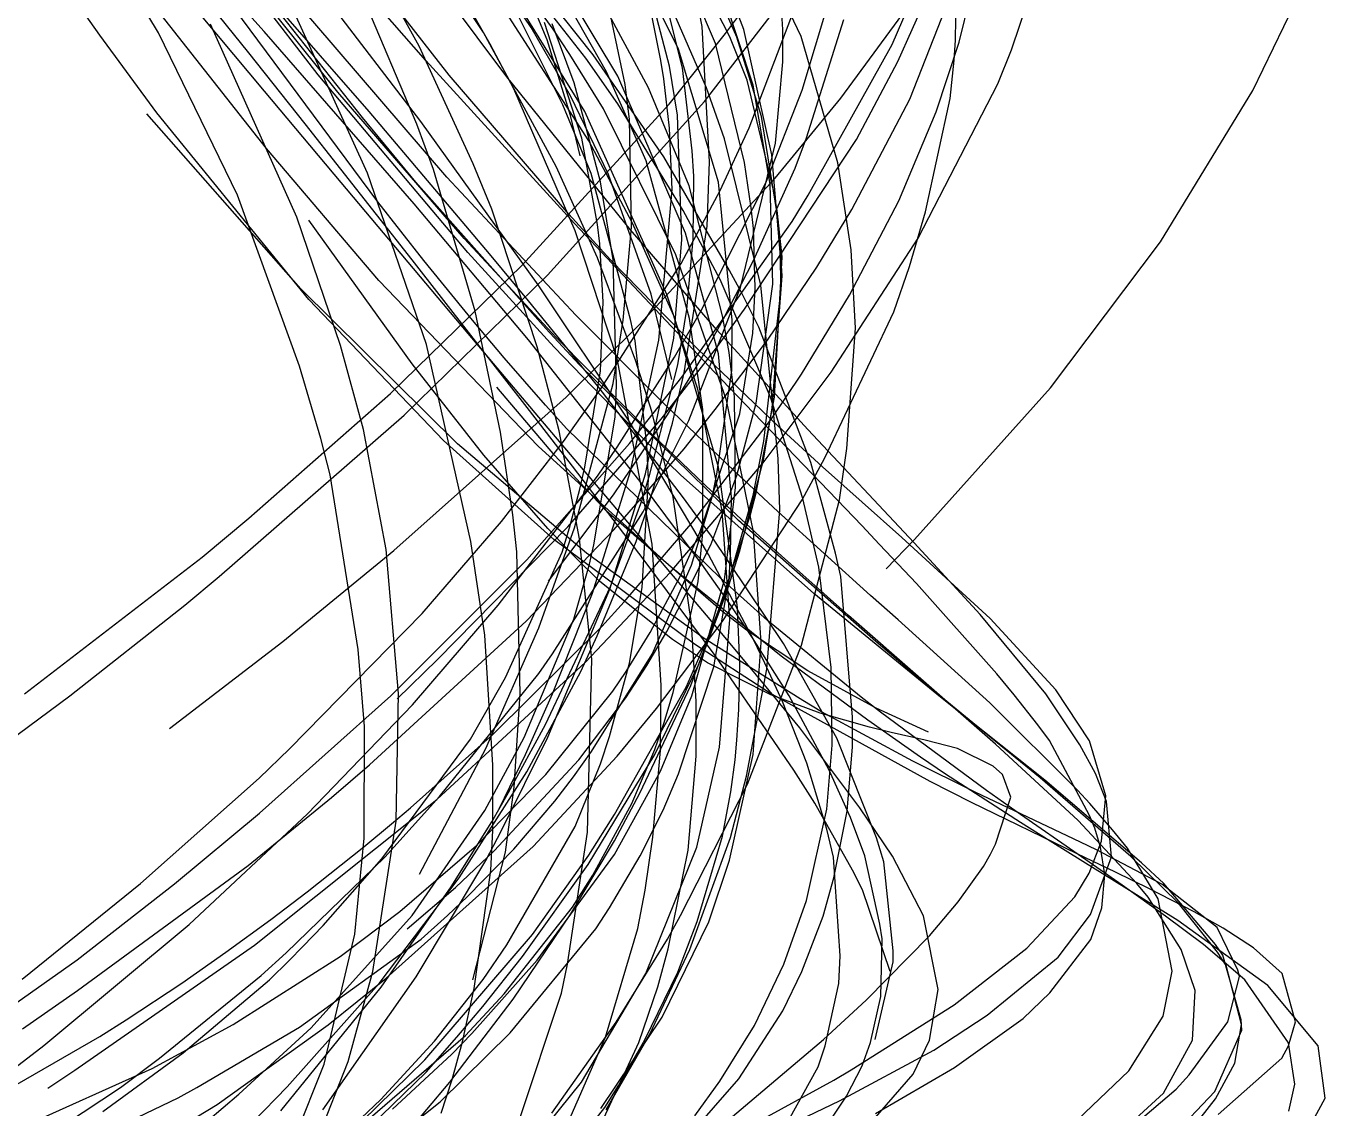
# Model space of a CAD drawing. Header units: metres. Extents: x -663 to 215, y -40 to 703.
# Drawn here: x 148.9 to 212, y 66.7 to 119.3 of the extents above; entities that cross this region are included whole.
import ezdxf

# ---------------------------------------------------------------- set-up
doc = ezdxf.new("R2010")
doc.units = ezdxf.units.M

msp = doc.modelspace()

# ---------------------------------------------------------------- linework, layer by layer
for p, q in [((152.49, 118.817, -1878.594), (144.911, 129.635, -1899.67)), ((168.33, 117.59, -1816.048), (159.887, 127.231, -1843.637)), ((174.524, 119.107, -1831.599), (168.594, 127.308, -1857.959)), ((159.723, 117.959, -1850.694), (152.677, 126.721, -1876.971)), ((176.106, 117.7, -1831.635), (169.335, 126.35, -1860.028)), ((171.137, 118.951, -1807.943), (166.738, 125.682, -1830.131)), ((160.585, 113.308, -1866.909), (151.395, 124.995, -1891.759)), ((173.447, 119.195, -1818.81), (169.149, 125.586, -1840.224)), ((180.616, 118.136, -1809.119), (177.327, 124.74, -1836.051)), ((190.991, 118.37, -1721.82), (193.613, 124.46, -1740.03)), ((196.789, 118.102, -1744.265), (199.091, 124.92, -1765.637)), ((160.468, 118.994, -1855.88), (156.209, 123.756, -1872.075)), ((181.963, 116.265, -1800.975), (178.534, 124.197, -1823.749)), ((182.405, 118.411, -1807.564), (180.095, 123.81, -1830.223)), ((183.112, 118.738, -1797.841), (180.524, 123.85, -1820.665)), ((185.68, 119.093, -1752.24), (185.333, 124.27, -1773.026)), ((191.27, 117.538, -1729.438), (194.27, 124.275, -1751.067)), ((155.341, 118.927, -1838.767), (152.521, 123.622, -1852.328)), ((168.005, 118.282, -1803.213), (165.045, 123.675, -1819.122)), ((172.27, 116.798, -1810.459), (167.276, 123.482, -1829.142)), ((177.115, 117.033, -1811.102), (173.382, 123.667, -1833.445)), ((178.019, 116.42, -1784.365), (176.569, 123.308, -1812.585)), ((180.172, 117.306, -1798.523), (178.534, 123.53, -1824.17)), ((181.758, 119.24, -1764.63), (180.947, 123.414, -1780.625)), ((181.869, 115.591, -1673.827), (187.948, 123.467, -1697.446)), ((186.576, 118.751, -1802.757), (184.284, 123.574, -1823.635)), ((163.098, 116.899, -1845.87), (158.474, 122.903, -1859.249)), ((165.254, 114.825, -1841.658), (159.188, 122.49, -1859.323)), ((168.082, 114.62, -1829.813), (162.021, 122.569, -1857.49)), ((167.889, 114.488, -1792.272), (164.359, 122.836, -1814.864)), ((176.245, 113.685, -1822.087), (170.329, 122.877, -1851.358)), ((176.464, 117.87, -1836.127), (172.383, 123.004, -1853.196)), ((183.783, 119.097, -1797.185), (182.332, 122.902, -1812.791)), ((188.492, 115.765, -1685.947), (193.728, 122.866, -1707.568)), ((194.247, 118.473, -1734.8), (195.357, 123.049, -1751.602)), ((160.498, 116.105, -1823.972), (155.261, 122.355, -1841.382)), ((165.49, 112.109, -1794.171), (161.049, 121.882, -1822.338)), ((169.472, 116.872, -1817.042), (165.415, 122.059, -1831.605)), ((180.797, 117.224, -1793.17), (179.642, 121.911, -1813.628)), ((183.437, 118.724, -1790.546), (181.982, 122.062, -1804.73)), ((184.233, 116.384, -1796.687), (182.314, 122.21, -1820.817)), ((191.852, 115.705, -1721.001), (194.417, 122.223, -1744.294)), ((194.063, 118.57, -1748.347), (194.139, 122.289, -1762.632)), ((166.004, 110.712, -1844.012), (157.763, 121.822, -1869.408)), ((176.063, 115.108, -1822.661), (171.954, 121.745, -1843.584)), ((179.158, 116.255, -1805.089), (176.457, 121.257, -1821.922)), ((184.044, 114.318, -1720.428), (186.719, 121.348, -1744.506)), ((164.047, 116.049, -1833.977), (160.129, 120.94, -1845.469)), ((165.575, 115.109, -1835.185), (160.512, 120.916, -1855.671)), ((169.352, 111.919, -1813.392), (161.774, 120.752, -1836.547)), ((171.454, 118.384, -1817.292), (169.889, 121.127, -1825.428)), ((174.995, 115.426, -1810.661), (172.344, 120.734, -1828.203)), ((174.225, 118.586, -1799.382), (173.303, 120.803, -1808.158)), ((177.654, 116.827, -1812.795), (175.411, 120.583, -1825.22)), ((182.89, 118.894, -1688.067), (184.512, 121.079, -1694.781)), ((179.75, 117.587, -1791.27), (179.197, 120.337, -1802.347)), ((186.619, 116.141, -1729.753), (187.914, 120.455, -1744.406)), ((208.523, 116.125, -1718.808), (210.535, 120.283, -1731.676)), ((162.068, 109.981, -1809.39), (157.859, 119.361, -1835.861)), ((175.908, 113.811, -1785.09), (174.104, 119.429, -1807.363)), ((175.543, 116.502, -1791.352), (174.468, 119.37, -1801.369)), ((186.824, 113.837, -1725.484), (188.64, 119.586, -1745.353)), ((155.251, 115.039, -1870.613), (152.49, 118.817, -1878.594)), ((159.172, 111.042, -1816.466), (155.341, 118.927, -1838.767)), ((167.769, 110.614, -1825.175), (160.468, 118.994, -1855.88)), ((174.657, 112.442, -1786.216), (171.137, 118.951, -1807.943)), ((175.353, 115.874, -1807.723), (173.447, 119.195, -1818.81)), ((175.336, 117.882, -1827.669), (174.524, 119.107, -1831.599)), ((180.153, 115.458, -1677.524), (182.89, 118.894, -1688.067)), ((182.114, 112.656, -1739.82), (181.758, 119.24, -1764.63)), ((183.951, 116.636, -1788.546), (183.112, 118.738, -1797.841)), ((184.638, 114.864, -1774.364), (183.437, 118.724, -1790.546)), ((185.138, 113.002, -1772.592), (183.783, 119.097, -1797.185)), ((185.677, 117.519, -1745.959), (185.68, 119.093, -1752.24)), ((188.353, 112.611, -1776.937), (186.576, 118.751, -1802.757)), ((170.631, 112.565, -1786.563), (168.005, 118.282, -1803.213)), ((172.604, 116.216, -1810.872), (171.454, 118.384, -1817.292)), ((175.365, 114.917, -1784.887), (174.225, 118.586, -1799.382)), ((182.555, 111.67, -1782.445), (180.616, 118.136, -1809.119)), ((183.82, 112.637, -1783.005), (182.405, 118.411, -1807.564)), ((186.917, 111.042, -1699.917), (190.991, 118.37, -1721.82)), ((193.133, 115.087, -1722.458), (194.247, 118.473, -1734.8)), ((194.001, 117.606, -1744.671), (194.063, 118.57, -1748.347)), ((196.135, 116.455, -1739.106), (196.789, 118.102, -1744.265)), ((162.465, 114.51, -1839.827), (159.723, 117.959, -1850.694)), ((175.553, 109.66, -1790.85), (168.33, 117.59, -1816.048)), ((176.965, 115.237, -1819.186), (175.336, 117.882, -1827.669)), ((177.664, 115.484, -1824.43), (176.106, 117.7, -1831.635)), ((179.892, 112.904, -1819.786), (176.464, 117.87, -1836.127)), ((179.898, 116.692, -1787.683), (179.75, 117.587, -1791.27)), ((185.323, 113.568, -1730.312), (185.677, 117.519, -1745.959)), ((189.263, 113.755, -1717.302), (191.27, 117.538, -1729.438)), ((193.804, 115.735, -1737.575), (194.001, 117.606, -1744.671)), ((170.371, 108.255, -1823.939), (163.098, 116.899, -1845.87)), ((175.277, 110.122, -1795.46), (169.472, 116.872, -1817.042)), ((178.28, 109.362, -1786.864), (172.27, 116.798, -1810.459)), ((179.03, 112.711, -1796.493), (177.115, 117.033, -1811.102)), ((180.956, 109.196, -1787.396), (177.654, 116.827, -1812.795)), ((180.568, 114.931, -1788.832), (180.172, 117.306, -1798.523)), ((181.272, 113.193, -1775.816), (180.797, 117.224, -1793.17)), ((175.594, 109.312, -1790.392), (172.604, 116.216, -1810.872)), ((176.818, 111.686, -1774.482), (175.543, 116.502, -1791.352)), ((178.235, 114.723, -1777.472), (178.019, 116.42, -1784.365)), ((181.131, 111.491, -1789.041), (179.158, 116.255, -1805.089)), ((180.169, 114.297, -1778.132), (179.898, 116.692, -1787.683)), ((182.851, 113.78, -1793.858), (181.963, 116.265, -1800.975)), ((185.256, 111.162, -1764.736), (183.951, 116.636, -1788.546)), ((185.067, 111.576, -1776.559), (184.233, 116.384, -1796.687)), ((192.257, 108.954, -1715.548), (196.135, 116.455, -1739.106)), ((164.22, 111.656, -1810.991), (160.498, 116.105, -1823.972)), ((170.192, 108.94, -1815.514), (164.047, 116.049, -1833.977)), ((174.238, 107.157, -1648.582), (181.869, 115.591, -1673.827)), ((177.206, 112.054, -1794.965), (175.353, 115.874, -1807.723)), ((184.847, 111.635, -1714.612), (186.619, 116.141, -1729.753)), ((185.306, 111.872, -1674.109), (188.492, 115.765, -1685.947)), ((189.029, 110.35, -1702.141), (191.852, 115.705, -1721.001)), ((192.615, 110.227, -1716.999), (193.804, 115.735, -1737.575)), ((204.03, 108.781, -1696.097), (208.523, 116.125, -1718.808)), ((162.257, 106.489, -1859.85), (154.769, 114.988, -1880.63)), ((162.643, 105.971, -1848.32), (155.251, 115.039, -1870.613)), ((171.426, 108.192, -1809.023), (165.575, 115.109, -1835.185)), ((173.02, 107.637, -1653.511), (180.153, 115.458, -1677.524)), ((176.369, 112.089, -1799.607), (174.995, 115.426, -1810.661)), ((175.83, 112.949, -1777.114), (175.365, 114.917, -1784.887)), ((180.044, 106.214, -1794.455), (176.063, 115.108, -1822.661)), ((180.481, 108.143, -1796.257), (176.965, 115.237, -1819.186)), ((180.838, 110.303, -1807.66), (177.664, 115.484, -1824.43)), ((180.775, 108.884, -1764.547), (180.568, 114.931, -1788.832)), ((191.311, 110.764, -1706.803), (193.133, 115.087, -1722.458)), ((167.661, 107.904, -1817.519), (162.465, 114.51, -1839.827)), ((167.85, 111.668, -1833.89), (165.254, 114.825, -1841.658)), ((168.703, 112.297, -1786.381), (167.889, 114.488, -1792.272)), ((173.785, 106.688, -1800.208), (168.082, 114.62, -1829.813)), ((178.328, 109.485, -1756.495), (178.235, 114.723, -1777.472)), ((180.301, 111.314, -1766.339), (180.169, 114.297, -1778.132)), ((182.629, 111.274, -1710.052), (184.044, 114.318, -1720.428)), ((185.472, 109.753, -1753.287), (184.638, 114.864, -1774.364)), ((176.665, 109.613, -1768.426), (175.908, 113.811, -1785.09)), ((178.382, 109.687, -1809.324), (176.245, 113.685, -1822.087)), ((184.603, 106.668, -1773.449), (182.851, 113.78, -1793.858)), ((183.812, 105.501, -1690.742), (189.263, 113.755, -1717.302)), ((186.275, 112.359, -1720.407), (186.824, 113.837, -1725.484)), ((166.053, 106.891, -1851.474), (160.585, 113.308, -1866.909)), ((181.349, 111.968, -1770.577), (181.272, 113.193, -1775.816)), ((183.629, 106.552, -1702.814), (185.323, 113.568, -1730.312)), ((185.553, 108.266, -1753.764), (185.138, 113.002, -1772.592)), ((171.539, 110.363, -1780.179), (170.631, 112.565, -1786.563)), ((176.677, 108.003, -1771.238), (174.657, 112.442, -1786.216)), ((181.147, 105.044, -1770.18), (179.03, 112.711, -1796.493)), ((183.089, 107.386, -1801.668), (179.892, 112.904, -1819.786)), ((182.009, 109.532, -1728.161), (182.114, 112.656, -1739.82)), ((184.143, 110.433, -1773.542), (183.82, 112.637, -1783.005)), ((189.007, 108.392, -1759.603), (188.353, 112.611, -1776.937)), ((168.355, 103.784, -1770.217), (165.49, 112.109, -1794.171)), ((170.729, 105.41, -1767.9), (168.703, 112.297, -1786.381)), ((175.617, 105.217, -1793.37), (169.352, 111.919, -1813.392)), ((178.28, 105.003, -1775.86), (176.369, 112.089, -1799.607)), ((179.278, 106.237, -1775.425), (177.206, 112.054, -1794.965)), ((178.695, 104.746, -1652.415), (185.306, 111.872, -1674.109)), ((181.325, 108.909, -1757.617), (181.349, 111.968, -1770.577)), ((184.26, 107.87, -1705.098), (186.275, 112.359, -1720.407)), ((170.392, 104.313, -1787.813), (164.22, 111.656, -1810.991)), ((174.158, 104.558, -1814.302), (167.85, 111.668, -1833.89)), ((177.434, 107.906, -1761.174), (176.818, 111.686, -1774.482)), ((179.646, 103.994, -1737.963), (180.301, 111.314, -1766.339)), ((180.732, 107.722, -1697.972), (182.629, 111.274, -1710.052)), ((182.751, 105.181, -1767.614), (181.131, 111.491, -1789.041)), ((181.69, 105.408, -1693.896), (184.847, 111.635, -1714.612)), ((183.224, 104.962, -1754.245), (182.555, 111.67, -1782.445)), ((185.2, 106.725, -1755.962), (185.067, 111.576, -1776.559)), ((185.403, 110.304, -1761.032), (185.256, 111.162, -1764.736)), ((162.188, 102.739, -1793.099), (159.172, 111.042, -1816.466)), ((168.234, 107.863, -1836.971), (166.004, 110.712, -1844.012)), ((173.316, 104.01, -1799.113), (167.769, 110.614, -1825.175)), ((186.14, 109.759, -1696.081), (186.917, 111.042, -1699.917)), ((188.923, 106.185, -1690.296), (191.311, 110.764, -1706.803)), ((164.19, 103.738, -1791.892), (162.068, 109.981, -1809.39)), ((173.746, 103.665, -1760.79), (171.539, 110.363, -1780.179)), ((177.303, 107.897, -1787.765), (175.277, 110.122, -1795.46)), ((182.639, 106.936, -1796.755), (180.838, 110.303, -1807.66)), ((184.248, 109.429, -1769.216), (184.143, 110.433, -1773.542)), ((185.654, 108.043, -1751.335), (185.403, 110.304, -1761.032)), ((187.335, 107.549, -1692.347), (189.029, 110.35, -1702.141)), ((191.837, 107.575, -1707.179), (192.615, 110.227, -1716.999)), ((167.67, 102.848, -1859.338), (162.65, 109.82, -1878.213)), ((182.36, 102.448, -1764.993), (175.553, 109.66, -1790.85)), ((177.623, 103.1, -1771.81), (175.594, 109.312, -1790.392)), ((176.784, 108.68, -1764.714), (176.665, 109.613, -1768.426)), ((177.928, 104.962, -1738.669), (178.328, 109.485, -1756.495)), ((182.46, 104.519, -1769.637), (178.28, 109.362, -1786.864)), ((180.377, 105.173, -1794.831), (178.382, 109.687, -1809.324)), ((180.766, 102.205, -1673.412), (186.14, 109.759, -1696.081)), ((180.883, 102.404, -1701.861), (182.009, 109.532, -1728.161)), ((184.327, 106.521, -1756.57), (184.248, 109.429, -1769.216)), ((185.654, 107.127, -1742.574), (185.472, 109.753, -1753.287)), ((174.681, 104.105, -1801.681), (170.192, 108.94, -1815.514)), ((176.945, 105.854, -1753.464), (176.784, 108.68, -1764.714)), ((180.376, 104.093, -1745.62), (180.775, 108.884, -1764.547)), ((182.549, 103.338, -1767.623), (180.956, 109.196, -1787.396)), ((181.013, 105.492, -1743.315), (181.325, 108.909, -1757.617)), ((188.024, 102.438, -1694.959), (192.257, 108.954, -1715.548)), ((198.688, 101.677, -1674.074), (204.03, 108.781, -1696.097)), ((174.56, 103.66, -1810.949), (170.371, 108.255, -1823.939)), ((173.324, 105.904, -1800.031), (171.426, 108.192, -1809.023)), ((178.54, 102.969, -1754.046), (176.677, 108.003, -1771.238)), ((182.944, 101.086, -1772.993), (180.481, 108.143, -1796.257)), ((185.281, 101.233, -1722.659), (185.654, 108.043, -1751.335)), ((185.596, 106.487, -1746.74), (185.553, 108.266, -1753.764)), ((189.211, 104.576, -1744.211), (189.007, 108.392, -1759.603)), ((166.616, 101.404, -1634.292), (173.02, 107.637, -1653.511)), ((173.363, 100.58, -1790.235), (167.661, 107.904, -1817.519)), ((170.593, 104.968, -1829.433), (168.234, 107.863, -1836.971)), ((176.832, 101.637, -1677.318), (180.732, 107.722, -1697.972)), ((181.53, 103.567, -1771.143), (177.303, 107.897, -1787.765)), ((177.593, 101.786, -1739.372), (177.434, 107.906, -1761.174)), ((182.799, 105.029, -1695.457), (184.26, 107.87, -1705.098)), ((183.664, 106.308, -1798.128), (183.089, 107.386, -1801.668)), ((184.931, 104, -1680.012), (187.335, 107.549, -1692.347)), ((191.076, 105.369, -1699.054), (191.837, 107.575, -1707.179)), ((173.797, 98.846, -1828.745), (166.053, 106.891, -1851.474)), ((167.285, 100.349, -1628.155), (174.238, 107.157, -1648.582)), ((178.178, 100.103, -1774.027), (173.785, 106.688, -1800.208)), ((185.087, 101.223, -1778.089), (182.639, 106.936, -1796.755)), ((184.388, 100.941, -1730.874), (185.2, 106.725, -1755.962)), ((185.159, 100.692, -1716.715), (185.654, 107.127, -1742.574)), ((169.873, 98.963, -1837.363), (162.257, 106.489, -1859.85)), ((180.287, 102.078, -1761.31), (179.278, 106.237, -1775.425)), ((181.546, 101.61, -1779.704), (180.044, 106.214, -1794.455)), ((181.106, 100.095, -1677.635), (183.629, 106.552, -1702.814)), ((184.507, 104.628, -1792.595), (183.664, 106.308, -1798.128)), ((184.222, 104.333, -1746.963), (184.327, 106.521, -1756.57)), ((185.46, 98.234, -1748.881), (184.603, 106.668, -1773.449)), ((184.755, 99.092, -1717.999), (185.596, 106.487, -1746.74)), ((186.58, 102.342, -1676.468), (188.923, 106.185, -1690.296)), ((169.182, 99.123, -1828.022), (162.643, 105.971, -1848.32)), ((175.039, 103.808, -1791.588), (173.324, 105.904, -1800.031)), ((176.819, 102.499, -1740.044), (176.945, 105.854, -1753.464)), ((180.585, 102.795, -1732.14), (181.013, 105.492, -1743.315)), ((182.454, 103.623, -1684.682), (183.812, 105.501, -1690.742)), ((172.142, 103.131, -1824.446), (170.593, 104.968, -1829.433)), ((171.965, 99.53, -1751.99), (170.729, 105.41, -1767.9)), ((179.949, 100.872, -1778.96), (175.617, 105.217, -1793.37)), ((177.44, 101.894, -1726.712), (177.928, 104.962, -1738.669)), ((178.498, 103.964, -1772.357), (178.28, 105.003, -1775.86)), ((182.556, 97.817, -1770.837), (180.377, 105.173, -1794.831)), ((180.421, 103.172, -1686.49), (181.69, 105.408, -1693.896)), ((181.79, 100.62, -1754.717), (181.147, 105.044, -1770.18)), ((181.954, 103.495, -1690.266), (182.799, 105.029, -1695.457)), ((183.069, 103.39, -1761.496), (182.751, 105.181, -1767.614)), ((183.207, 102.523, -1743.858), (183.224, 104.962, -1754.245)), ((187.726, 98.277, -1673.138), (191.076, 105.369, -1699.054)), ((173.827, 100.251, -1774.073), (170.392, 104.313, -1787.813)), ((175.78, 102.808, -1809.169), (174.158, 104.558, -1814.302)), ((175.156, 101.227, -1641.675), (178.695, 104.746, -1652.415)), ((186.89, 99.659, -1750.153), (182.46, 104.519, -1769.637)), ((183.592, 100.418, -1729.498), (184.222, 104.333, -1746.963)), ((187.047, 98.048, -1770.619), (184.507, 104.628, -1792.595)), ((188.794, 98.738, -1721.196), (189.211, 104.576, -1744.211)), ((165.294, 99.656, -1780.414), (164.19, 103.738, -1791.892)), ((170.524, 94.212, -1742.096), (168.355, 103.784, -1770.217)), ((178.866, 96.983, -1769.096), (173.316, 104.01, -1799.113)), ((174.806, 99.596, -1748.967), (173.746, 103.665, -1760.79)), ((177.331, 100.782, -1802.194), (174.56, 103.66, -1810.949)), ((179.317, 99.433, -1786.928), (174.681, 104.105, -1801.681)), ((176.748, 101.684, -1782.816), (175.039, 103.808, -1791.588)), ((178.284, 97.625, -1713.732), (179.646, 103.994, -1737.963)), ((179.07, 98.913, -1755.076), (178.498, 103.964, -1772.357)), ((179.013, 97.494, -1720.021), (180.376, 104.093, -1745.62)), ((179.76, 100.162, -1673.484), (182.454, 103.623, -1684.682)), ((185.476, 99.798, -1754.797), (181.53, 103.567, -1771.143)), ((182.398, 100.622, -1668.323), (184.931, 104, -1680.012)), ((174.153, 100.837, -1817.923), (172.142, 103.131, -1824.446)), ((177.623, 98.789, -1672.018), (180.421, 103.172, -1686.49)), ((179.329, 94.086, -1744.182), (177.623, 103.1, -1771.81)), ((179.312, 100.525, -1745.629), (178.54, 102.969, -1754.046)), ((180.068, 100.37, -1679.713), (181.954, 103.495, -1690.266)), ((183.187, 96.371, -1743.499), (182.549, 103.338, -1767.623)), ((183.327, 101.245, -1754.132), (183.069, 103.39, -1761.496)), ((163.224, 99.219, -1783.142), (162.188, 102.739, -1793.099)), ((171.147, 98.401, -1844.819), (167.67, 102.848, -1859.338)), ((183.531, 95.233, -1783.341), (175.78, 102.808, -1809.169)), ((176.055, 97.819, -1721.174), (176.819, 102.499, -1740.044)), ((179.219, 97.476, -1710.465), (180.585, 102.795, -1732.14)), ((180.325, 99.959, -1692.883), (180.883, 102.404, -1701.861)), ((183.468, 101.288, -1760.619), (182.36, 102.448, -1764.993)), ((182.479, 97.476, -1721.936), (183.207, 102.523, -1743.858)), ((184.728, 98.028, -1680.922), (188.024, 102.438, -1694.959)), ((185.13, 100.168, -1668.642), (186.58, 102.342, -1676.468)), ((174.597, 98.389, -1837.228), (171.774, 101.704, -1848.008)), ((175.56, 94.881, -1699.891), (177.44, 101.894, -1726.712)), ((180.801, 96.397, -1759.719), (176.748, 101.684, -1782.816)), ((177.53, 100.254, -1733.874), (177.593, 101.786, -1739.372)), ((178.222, 98.979, -1663.693), (180.766, 102.205, -1673.412)), ((192.073, 94.314, -1651.088), (198.688, 101.677, -1674.074)), ((159.727, 95.347, -1615.47), (166.616, 101.404, -1634.292)), ((166.782, 93.769, -1618.764), (175.156, 101.227, -1641.675)), ((175.017, 99.072, -1668.612), (176.832, 101.637, -1677.318)), ((182.731, 95.7, -1760.463), (181.546, 101.61, -1779.704)), ((184.253, 94.672, -1751.236), (182.944, 101.086, -1772.993)), ((183.378, 96.837, -1738.803), (183.327, 101.245, -1754.132)), ((189.512, 94.985, -1734.009), (183.468, 101.288, -1760.619)), ((184.377, 96.58, -1703.348), (185.281, 101.233, -1722.659)), ((186.652, 96.303, -1761.729), (185.087, 101.223, -1778.089)), ((175.46, 97.867, -1779.518), (173.363, 100.58, -1790.235)), ((175.184, 99.693, -1814.566), (174.153, 100.837, -1817.923)), ((178.924, 99.183, -1797.103), (177.331, 100.782, -1802.194)), ((180.349, 96.363, -1731.129), (179.312, 100.525, -1745.629)), ((183.328, 97.633, -1767.277), (179.949, 100.872, -1778.96)), ((180.877, 98.714, -1661.733), (182.398, 100.622, -1668.323)), ((181.645, 94.647, -1703.011), (183.592, 100.418, -1729.498)), ((181.786, 94.636, -1733.207), (181.79, 100.62, -1754.717)), ((183.447, 97.411, -1715.275), (184.388, 100.941, -1730.874)), ((184.745, 98.183, -1706.717), (185.159, 100.692, -1716.715)), ((158.281, 92.503, -1604.443), (167.285, 100.349, -1628.155)), ((177.084, 96.414, -1760.224), (173.827, 100.251, -1774.073)), ((175.231, 94.927, -1656.435), (179.76, 100.162, -1673.484)), ((176.49, 94.041, -1711.167), (177.53, 100.254, -1733.874)), ((177.443, 96.474, -1666.583), (180.068, 100.37, -1679.713)), ((182.075, 93.571, -1746.352), (178.178, 100.103, -1774.027)), ((178.887, 95.651, -1660.299), (181.106, 100.095, -1677.635)), ((179.218, 96.189, -1679.084), (180.325, 99.959, -1692.883)), ((181.311, 95.164, -1650.567), (185.13, 100.168, -1668.642)), ((187.614, 97.833, -1745.536), (185.476, 99.798, -1754.797)), ((163.687, 97.451, -1778.116), (163.224, 99.219, -1783.142)), ((166.4, 93.827, -1763.794), (165.294, 99.656, -1780.414)), ((174.554, 94.309, -1811.063), (169.182, 99.123, -1828.022)), ((172.553, 95.504, -1740.958), (171.965, 99.53, -1751.99)), ((175.794, 94.334, -1733.52), (174.806, 99.596, -1748.967)), ((182.633, 92.444, -1789.765), (175.184, 99.693, -1814.566)), ((180.703, 97.453, -1791.348), (178.924, 99.183, -1797.103)), ((182.964, 95.949, -1774.891), (179.317, 99.433, -1786.928)), ((192.068, 94.153, -1724.443), (186.89, 99.659, -1750.153)), ((176.14, 93.648, -1817.822), (169.873, 98.963, -1837.363)), ((172.001, 95.186, -1655.397), (175.017, 99.072, -1668.612)), ((173.242, 93.321, -1646.529), (178.222, 98.979, -1663.693)), ((180.258, 92.967, -1809.049), (173.797, 98.846, -1828.745)), ((176.672, 97.387, -1667.391), (177.623, 98.789, -1672.018)), ((177.462, 94.779, -1648.169), (180.877, 98.714, -1661.733)), ((179.156, 97.235, -1749.274), (179.07, 98.913, -1755.076)), ((184.232, 96.442, -1707.791), (184.755, 99.092, -1717.999)), ((188.435, 96.238, -1711.467), (188.794, 98.738, -1721.196)), ((174.257, 94.847, -1830.704), (171.147, 98.401, -1844.819)), ((177.113, 95.689, -1827.288), (174.597, 98.389, -1837.228)), ((178.942, 93.309, -1760.223), (175.46, 97.867, -1779.518)), ((180.203, 92.704, -1663.803), (184.728, 98.028, -1680.922)), ((183.575, 93.701, -1688.99), (184.745, 98.183, -1706.717)), ((185.538, 95.748, -1741.553), (185.46, 98.234, -1748.881)), ((186.618, 96.24, -1665.708), (187.726, 98.277, -1673.138)), ((188.247, 93.649, -1755.612), (187.047, 98.048, -1770.619)), ((165.048, 88.957, -1753.243), (163.687, 97.451, -1778.116)), ((171.851, 91.11, -1646.675), (176.672, 97.387, -1667.391)), ((175.821, 96.754, -1716.858), (176.055, 97.819, -1721.174)), ((176.422, 91.704, -1691.526), (178.284, 97.625, -1713.732)), ((177.274, 91.892, -1698.627), (179.013, 97.494, -1720.021)), ((178.842, 91.973, -1730.679), (179.156, 97.235, -1749.274)), ((178.844, 96.234, -1705.441), (179.219, 97.476, -1710.465)), ((187.191, 91.679, -1769.282), (180.703, 97.453, -1791.348)), ((182.183, 94.044, -1700.13), (183.447, 97.411, -1715.275)), ((182.259, 96.425, -1717.327), (182.479, 97.476, -1721.936)), ((183.471, 91.006, -1748.06), (182.556, 97.817, -1770.837)), ((185.439, 95.664, -1759.746), (183.328, 97.633, -1767.277)), ((191.457, 94.406, -1727.388), (187.614, 97.833, -1745.536)), ((175.318, 94.88, -1709.236), (175.821, 96.754, -1716.858)), ((181.736, 93.104, -1751.55), (178.866, 96.983, -1769.096)), ((182.846, 92.355, -1722.928), (183.378, 96.837, -1738.803)), ((174.298, 92.286, -1652.465), (177.443, 96.474, -1666.583)), ((181.977, 90.628, -1736.957), (177.084, 96.414, -1760.224)), ((177.299, 92.017, -1688.559), (178.844, 96.234, -1705.441)), ((178.545, 94.204, -1671.83), (179.218, 96.189, -1679.084)), ((181.241, 90.226, -1709.32), (180.349, 96.363, -1731.129)), ((182.219, 94.474, -1751.013), (180.801, 96.397, -1759.719)), ((181.241, 93.055, -1702.307), (182.259, 96.425, -1717.327)), ((182.737, 90.298, -1643.995), (186.618, 96.24, -1665.708)), ((182.84, 91.58, -1689.208), (184.232, 96.442, -1707.791)), ((183.139, 93.579, -1733.65), (183.187, 96.371, -1743.499)), ((184.1, 95.455, -1698.7), (184.377, 96.58, -1703.348)), ((186.584, 89.168, -1684.467), (188.435, 96.238, -1711.467)), ((187.43, 92.96, -1750.41), (186.652, 96.303, -1761.729)), ((157.462, 93.447, -1609.535), (159.727, 95.347, -1615.47)), ((172.753, 93.71, -1735.998), (172.553, 95.504, -1740.958)), ((174.486, 88.75, -1633.142), (178.887, 95.651, -1660.299)), ((182.78, 90.781, -1803.616), (177.113, 95.689, -1827.288)), ((182.571, 90.91, -1680.07), (184.1, 95.455, -1698.7)), ((183.107, 90.426, -1742.92), (182.731, 95.7, -1760.463)), ((184.586, 94.441, -1769.406), (182.964, 95.949, -1774.891)), ((184.897, 88.003, -1718.038), (185.538, 95.748, -1741.553)), ((189.946, 91.593, -1742.525), (185.439, 95.664, -1759.746)), ((168.155, 90.71, -1640.122), (172.001, 95.186, -1655.397)), ((168.905, 88.468, -1635.14), (175.231, 94.927, -1656.435)), ((173.208, 90.333, -1632.835), (177.462, 94.779, -1648.169)), ((173.83, 90.022, -1681.572), (175.56, 94.881, -1699.891)), ((175.56, 93.475, -1824.526), (174.257, 94.847, -1830.704)), ((174.952, 93.692, -1704.382), (175.318, 94.88, -1709.236)), ((177.968, 91.273, -1636.423), (181.311, 95.164, -1650.567)), ((190.191, 89.351, -1759.203), (183.531, 95.233, -1783.341)), ((190.383, 94.072, -1729.935), (189.512, 94.985, -1734.009)), ((171.2, 89.659, -1728.396), (170.524, 94.212, -1742.096)), ((181.387, 89.228, -1788.991), (174.554, 94.309, -1811.063)), ((176.392, 88.488, -1716.004), (175.794, 94.334, -1733.52)), ((176.659, 89.63, -1655.099), (178.545, 94.204, -1671.83)), ((179.763, 87.222, -1722.391), (179.329, 94.086, -1744.182)), ((180.714, 92.542, -1693.171), (181.645, 94.647, -1703.011)), ((181.572, 92.266, -1724.519), (181.786, 94.636, -1733.207)), ((185.717, 89.252, -1725.904), (182.219, 94.474, -1751.013)), ((184.628, 89.296, -1732.396), (184.253, 94.672, -1751.236)), ((188.865, 90.609, -1754.106), (184.586, 94.441, -1769.406)), ((192.183, 92.169, -1721.046), (190.383, 94.072, -1729.935)), ((190.705, 92.886, -1646.615), (192.073, 94.314, -1651.088)), ((195.754, 90.461, -1703.077), (191.457, 94.406, -1727.388)), ((195.277, 90.67, -1705.987), (192.068, 94.153, -1724.443)), ((148.835, 86.803, -1588.519), (157.462, 93.447, -1609.535)), ((161.38, 89.344, -1605.063), (166.782, 93.769, -1618.764)), ((167.008, 86.827, -1743.159), (166.4, 93.827, -1763.794)), ((172.206, 87.607, -1679.069), (174.952, 93.692, -1704.382)), ((172.914, 86.826, -1716.355), (172.753, 93.71, -1735.998)), ((176.783, 92.274, -1818.555), (175.56, 93.475, -1824.526)), ((181.855, 89.497, -1798.984), (176.14, 93.648, -1817.822)), ((176.281, 93.112, -1707.743), (176.49, 94.041, -1711.167)), ((180.043, 89.842, -1680.762), (182.183, 94.044, -1700.13)), ((184.264, 89.41, -1727.819), (182.075, 93.571, -1746.352)), ((182.934, 91.712, -1681.153), (183.575, 93.701, -1688.99)), ((183.065, 92.402, -1729.464), (183.139, 93.579, -1733.65)), ((188.504, 92.509, -1751.679), (188.247, 93.649, -1755.612)), ((166.635, 86.713, -1626.237), (173.242, 93.321, -1646.529)), ((175.524, 90.442, -1697.789), (176.281, 93.112, -1707.743)), ((182.396, 88.662, -1738.795), (178.942, 93.309, -1760.223)), ((179.324, 88.738, -1682.543), (181.241, 93.055, -1702.307)), ((185.598, 88.638, -1792.112), (180.258, 92.967, -1809.049)), ((183.1, 91.173, -1742.534), (181.736, 93.104, -1751.55)), ((188.026, 88.088, -1733.424), (187.43, 92.96, -1750.41)), ((156.624, 91.121, -1600.252), (158.281, 92.503, -1604.443)), ((176.084, 88.348, -1649.623), (180.203, 92.704, -1663.803)), ((180.312, 89.446, -1800.157), (176.783, 92.274, -1818.555)), ((179.231, 89.783, -1680.046), (180.714, 92.542, -1693.171)), ((180.35, 86.864, -1704.023), (181.572, 92.266, -1724.519)), ((181.254, 86.714, -1702.369), (182.846, 92.355, -1722.928)), ((182.332, 88.112, -1713.854), (183.065, 92.402, -1729.464)), ((184.942, 90.377, -1781.94), (182.633, 92.444, -1789.765)), ((189.064, 85.68, -1727.176), (188.504, 92.509, -1751.679)), ((196.076, 87.775, -1698.068), (192.183, 92.169, -1721.046)), ((174.139, 85.321, -1662.124), (177.299, 92.017, -1688.559)), ((174.262, 84.693, -1671.505), (177.274, 91.892, -1698.627)), ((174.494, 86.812, -1673.347), (176.422, 91.704, -1691.526)), ((178.221, 88.289, -1717.331), (178.842, 91.973, -1730.679)), ((181.204, 87.219, -1672.644), (182.84, 91.58, -1689.208)), ((181.935, 89.074, -1670.789), (182.934, 91.712, -1681.153)), ((193.338, 86.642, -1746.312), (187.191, 91.679, -1769.282)), ((191.277, 90.403, -1737.201), (189.946, 91.593, -1742.525)), ((151.038, 86.703, -1586.761), (156.624, 91.121, -1600.252)), ((167.68, 86.276, -1630.643), (171.851, 91.11, -1646.675)), ((176.883, 90.073, -1632.043), (177.968, 91.273, -1636.423)), ((182.112, 89.72, -1675.205), (182.571, 90.91, -1680.07)), ((184.212, 89.534, -1734.699), (183.1, 91.173, -1742.534)), ((183.585, 88.226, -1738.604), (183.471, 91.006, -1748.06)), ((161.712, 84.131, -1617.436), (168.155, 90.71, -1640.122)), ((165.593, 83.358, -1608.597), (173.208, 90.333, -1632.835)), ((173.115, 84.69, -1675.718), (175.524, 90.442, -1697.789)), ((179.543, 86.096, -1628.534), (182.737, 90.298, -1643.995)), ((184.019, 88.185, -1726.344), (181.977, 90.628, -1736.957)), ((182.601, 84.217, -1721.616), (183.107, 90.426, -1742.92)), ((183.916, 89.907, -1798.748), (182.78, 90.781, -1803.616)), ((189.488, 86.646, -1766.056), (184.942, 90.377, -1781.94)), ((192.257, 87.646, -1741.041), (188.865, 90.609, -1754.106)), ((195.744, 86.367, -1717.129), (191.277, 90.403, -1737.201)), ((198.458, 86.802, -1682.723), (195.277, 90.67, -1705.987)), ((198.942, 86.995, -1678.646), (195.754, 90.461, -1703.077)), ((171.589, 83.343, -1708.674), (171.2, 89.659, -1728.396)), ((171.248, 84.157, -1659.697), (173.83, 90.022, -1681.572)), ((171.599, 84.851, -1612.722), (176.883, 90.073, -1632.043)), ((178.06, 87.89, -1670.898), (179.231, 89.783, -1680.046)), ((179.069, 88.19, -1673.031), (180.043, 89.842, -1680.762)), ((180.978, 87.13, -1664.654), (182.112, 89.72, -1675.205)), ((181.472, 86.437, -1695.612), (181.241, 90.226, -1709.32)), ((186.894, 87.924, -1785.585), (183.916, 89.907, -1798.748)), ((155.867, 85.123, -1591.884), (161.38, 89.344, -1605.063)), ((175.866, 87.898, -1648.757), (176.659, 89.63, -1655.099)), ((182.014, 88.313, -1790.864), (180.312, 89.446, -1800.157)), ((185.032, 86.848, -1776.941), (181.387, 89.228, -1788.991)), ((181.585, 88.219, -1667.432), (181.935, 89.074, -1670.789)), ((186.646, 86.477, -1782.218), (181.855, 89.497, -1798.984)), ((183.956, 82.416, -1659.051), (186.584, 89.168, -1684.467)), ((185.986, 86.71, -1720.705), (184.212, 89.534, -1734.699)), ((184.237, 83.857, -1712.585), (184.628, 89.296, -1732.396)), ((184.812, 88.298, -1722.765), (184.264, 89.41, -1727.819)), ((188.305, 84.649, -1702.206), (185.717, 89.252, -1725.904)), ((193.023, 86.96, -1748.251), (190.191, 89.351, -1759.203)), ((165.357, 85.212, -1741.935), (165.048, 88.957, -1753.243)), ((166.937, 86.571, -1628.839), (168.905, 88.468, -1635.14)), ((173.829, 87.801, -1629.39), (174.486, 88.75, -1633.142)), ((176.195, 80.08, -1689.611), (176.392, 88.488, -1716.004)), ((176.384, 84.004, -1660.059), (179.324, 88.738, -1682.543)), ((186.211, 83.098, -1710.226), (182.396, 88.662, -1738.795)), ((189.804, 85.523, -1778.19), (185.598, 88.638, -1792.112)), ((168.861, 81.664, -1627.383), (176.084, 88.348, -1649.623)), ((169, 81.814, -1605.294), (173.829, 87.801, -1629.39)), ((173.245, 83.011, -1630.757), (175.866, 87.898, -1648.757)), ((177.261, 84.733, -1704.113), (178.221, 88.289, -1717.331)), ((177.424, 86.933, -1666.234), (178.06, 87.89, -1670.898)), ((178.042, 86.606, -1665.531), (179.069, 88.19, -1673.031)), ((179.464, 83.864, -1650.346), (181.585, 88.219, -1667.432)), ((180.607, 82.913, -1694.207), (182.332, 88.112, -1713.854)), ((185.097, 86.756, -1772.928), (182.014, 88.313, -1790.864)), ((183.544, 86.051, -1731.118), (183.585, 88.226, -1738.604)), ((183.909, 82.812, -1701.679), (184.897, 88.003, -1718.038)), ((184.796, 87.247, -1722.129), (184.019, 88.185, -1726.344)), ((185.671, 86.427, -1714.088), (184.812, 88.298, -1722.765)), ((190.212, 86.112, -1770.199), (186.894, 87.924, -1785.585)), ((188.074, 84.309, -1719.809), (188.026, 88.088, -1733.424)), ((196.929, 86.758, -1692.42), (196.076, 87.775, -1698.068)), ((170.507, 84.61, -1666.382), (172.206, 87.607, -1679.069)), ((177.504, 80.937, -1639.456), (180.978, 87.13, -1664.654)), ((178.733, 81.986, -1652.826), (181.204, 87.219, -1672.644)), ((179.73, 84.056, -1712.08), (179.763, 87.222, -1722.391)), ((186.501, 85.15, -1712.213), (184.796, 87.247, -1722.129)), ((196.015, 84.366, -1724.895), (192.257, 87.646, -1741.041)), ((144.031, 81.541, -1570.825), (151.038, 86.703, -1586.761)), ((160.253, 81.002, -1608.424), (166.635, 86.713, -1626.237)), ((166.885, 80.62, -1723.932), (167.008, 86.827, -1743.159)), ((172.617, 82.278, -1702.869), (172.914, 86.826, -1716.355)), ((173.179, 83.859, -1662.417), (174.494, 86.812, -1673.347)), ((174.16, 82.881, -1645.892), (177.424, 86.933, -1666.234)), ((175.773, 83.593, -1650.947), (178.042, 86.606, -1665.531)), ((179.728, 83.05, -1688.657), (181.254, 86.714, -1702.369)), ((179.894, 85.36, -1698.192), (180.35, 86.864, -1704.023)), ((192.837, 82.543, -1749.257), (185.032, 86.848, -1776.941)), ((187.494, 85.86, -1757.963), (185.097, 86.756, -1772.928)), ((187.935, 83.094, -1701.843), (185.986, 86.71, -1720.705)), ((190.418, 85.913, -1762.754), (189.488, 86.646, -1766.056)), ((196.266, 84.287, -1734.747), (193.023, 86.96, -1748.251)), ((198.409, 82.603, -1724.572), (193.338, 86.642, -1746.312)), ((198.075, 85.302, -1683.965), (196.929, 86.758, -1692.42)), ((200.114, 84.334, -1666.426), (198.458, 86.802, -1682.723)), ((200.582, 84.523, -1659.689), (198.942, 86.995, -1678.646)), ((162.578, 80.967, -1612.87), (167.68, 86.276, -1630.643)), ((177.629, 83.784, -1619.972), (179.543, 86.096, -1628.534)), ((181.475, 83.784, -1685.882), (181.472, 86.437, -1695.612)), ((183.45, 84.56, -1725.941), (183.544, 86.051, -1731.118)), ((186.848, 83.443, -1699.786), (185.671, 86.427, -1714.088)), ((187.558, 85.934, -1778.947), (186.646, 86.477, -1782.218)), ((189.893, 85.186, -1741.59), (187.494, 85.86, -1757.963)), ((191.992, 83.533, -1762.003), (187.558, 85.934, -1778.947)), ((192.765, 84.944, -1757.714), (190.212, 86.112, -1770.199)), ((195.582, 82.111, -1743.255), (190.418, 85.913, -1762.754)), ((199.994, 82.122, -1692.947), (195.744, 86.367, -1717.129)), ((172.346, 82.009, -1649.134), (174.139, 85.321, -1662.124)), ((179.455, 84.094, -1693.227), (179.894, 85.36, -1698.192)), ((189.066, 84.234, -1721.86), (189.064, 85.68, -1727.176)), ((192.372, 83.729, -1769.385), (189.804, 85.523, -1778.19)), ((198.641, 84.543, -1679.41), (198.075, 85.302, -1683.965)), ((165.336, 79.789, -1724.821), (165.357, 85.212, -1741.935)), ((166.196, 78.78, -1640.872), (170.507, 84.61, -1666.382)), ((167.578, 81.269, -1599.24), (171.599, 84.851, -1612.722)), ((171.205, 81.139, -1661.693), (173.115, 84.69, -1675.718)), ((172.014, 80.167, -1654.562), (174.262, 84.693, -1671.505)), ((176.826, 83.397, -1699.074), (177.261, 84.733, -1704.113)), ((189.423, 81.273, -1691.79), (186.501, 85.15, -1712.213)), ((190.229, 79.803, -1675.421), (188.305, 84.649, -1702.206)), ((190.944, 84.932, -1733.923), (189.893, 85.186, -1741.59)), ((192.601, 84.556, -1720.553), (190.944, 84.932, -1733.923)), ((160.235, 82.704, -1612.485), (161.712, 84.131, -1617.436)), ((168.021, 78.049, -1637.029), (171.248, 84.157, -1659.697)), ((175.512, 82.775, -1654.106), (176.384, 84.004, -1660.059)), ((178.344, 81.476, -1682.727), (179.455, 84.094, -1693.227)), ((179.369, 79.848, -1697.955), (179.73, 84.056, -1712.08)), ((181.506, 79.361, -1704.388), (182.601, 84.217, -1721.616)), ((183.36, 83.594, -1722.565), (183.45, 84.56, -1725.941)), ((187.812, 81.204, -1708.268), (188.074, 84.309, -1719.809)), ((188.803, 81.107, -1710.051), (189.066, 84.234, -1721.86)), ((194.172, 84.15, -1705.661), (192.601, 84.556, -1720.553)), ((195.9, 83.287, -1681.762), (194.172, 84.15, -1705.661)), ((200.038, 80.644, -1703.961), (196.015, 84.366, -1724.895)), ((198.177, 82.721, -1726.233), (196.266, 84.287, -1734.747)), ((200.587, 80.892, -1655.246), (198.641, 84.543, -1679.41)), ((200.87, 82.931, -1656.652), (200.114, 84.334, -1666.426)), ((201.373, 81.851, -1638.112), (200.582, 84.523, -1659.689)), ((163.749, 81.765, -1603.03), (165.593, 83.358, -1608.597)), ((171.579, 80.179, -1698.477), (171.589, 83.343, -1708.674)), ((171.646, 79.169, -1628.661), (175.773, 83.593, -1650.947)), ((171.901, 81.224, -1652.687), (173.179, 83.859, -1662.417)), ((173.541, 79.391, -1603.471), (177.629, 83.784, -1619.972)), ((175.589, 80.357, -1687.341), (176.826, 83.397, -1699.074)), ((176.227, 78.506, -1629.22), (179.464, 83.864, -1650.346)), ((181.075, 79.21, -1668.74), (181.475, 83.784, -1685.882)), ((183.093, 78.73, -1693.067), (184.237, 83.857, -1712.585)), ((183.157, 82.045, -1717.106), (183.36, 83.594, -1722.565)), ((187.819, 80.225, -1683.711), (186.848, 83.443, -1699.786)), ((195.029, 82.019, -1749.488), (191.992, 83.533, -1762.003)), ((193.578, 82.909, -1765.158), (192.372, 83.729, -1769.385)), ((154.472, 77.584, -1594.499), (160.235, 82.704, -1612.485)), ((169.953, 77.865, -1611.549), (173.245, 83.011, -1630.757)), ((170.795, 79.44, -1627.965), (174.16, 82.881, -1645.892)), ((174.606, 81.586, -1648.282), (175.512, 82.775, -1654.106)), ((177.493, 78.998, -1673.032), (179.728, 83.05, -1688.657)), ((179.863, 81.153, -1687.402), (180.607, 82.913, -1694.207)), ((183.133, 79.825, -1692), (183.909, 82.812, -1701.679)), ((187.236, 81.497, -1701.541), (186.211, 83.098, -1710.226)), ((188.973, 80.797, -1689.348), (187.935, 83.094, -1701.843)), ((197.226, 80.547, -1751.672), (193.578, 82.909, -1765.158)), ((196.357, 82.887, -1672.793), (195.9, 83.287, -1681.762)), ((196.754, 81.789, -1654.142), (196.357, 82.887, -1672.793)), ((202.591, 78.907, -1702.5), (198.177, 82.721, -1726.233)), ((201.412, 81.577, -1646.832), (200.87, 82.931, -1656.652)), ((172.196, 79.105, -1693.144), (172.617, 82.278, -1702.869)), ((180.713, 76.033, -1635.141), (183.956, 82.416, -1659.051)), ((194.841, 81.518, -1741.773), (192.837, 82.543, -1749.257)), ((197.224, 80.944, -1736.755), (195.582, 82.111, -1743.255)), ((203.106, 78.589, -1699.084), (198.409, 82.603, -1724.572)), ((200.602, 81.471, -1689.051), (199.994, 82.122, -1692.947)), ((159.694, 78.455, -1591.371), (163.749, 81.765, -1603.03)), ((160.008, 74.597, -1603.04), (168.861, 81.664, -1627.383)), ((166.339, 78.869, -1593.226), (169, 81.814, -1605.294)), ((171.532, 80.59, -1643.581), (172.346, 82.009, -1649.134)), ((172.602, 79.254, -1636.596), (174.606, 81.586, -1648.282)), ((176.442, 77.994, -1668.221), (178.344, 81.476, -1682.727)), ((177.5, 79.666, -1644.042), (178.733, 81.986, -1652.826)), ((182.752, 79.891, -1709.414), (183.157, 82.045, -1717.106)), ((189.072, 78.234, -1682.684), (187.236, 81.497, -1701.541)), ((199.977, 79.031, -1720.427), (194.841, 81.518, -1741.773)), ((200.149, 79.589, -1724.665), (195.029, 82.019, -1749.488)), ((196.019, 79.494, -1627.084), (196.754, 81.789, -1654.142)), ((201.705, 80.202, -1681.17), (200.602, 81.471, -1689.051)), ((201.172, 79.645, -1619.987), (201.373, 81.851, -1638.112)), ((201.648, 78.876, -1626.103), (201.412, 81.577, -1646.832)), ((156.122, 77.566, -1597.568), (160.253, 81.002, -1608.424)), ((156.828, 75.594, -1594.591), (162.578, 80.967, -1612.87)), ((166.669, 80.489, -1596.284), (167.578, 81.269, -1599.24)), ((167.669, 76.027, -1640.625), (171.205, 81.139, -1661.693)), ((176.253, 78.957, -1631.387), (177.504, 80.937, -1639.456)), ((178.753, 78.928, -1678.623), (179.863, 81.153, -1687.402)), ((186.825, 76.759, -1690.94), (187.812, 81.204, -1708.268)), ((188.166, 77.867, -1697.35), (188.803, 81.107, -1710.051)), ((191.002, 78.914, -1678.13), (189.423, 81.273, -1691.79)), ((200.029, 78.99, -1724.89), (197.224, 80.944, -1736.755)), ((200.838, 80.271, -1650.955), (200.587, 80.892, -1655.246)), ((165.323, 79.367, -1592.001), (166.669, 80.489, -1596.284)), ((165.751, 73.319, -1699.39), (166.885, 80.62, -1723.932)), ((169.569, 77.42, -1631.188), (171.532, 80.59, -1643.581)), ((171.494, 78.212, -1691.998), (171.579, 80.179, -1698.477)), ((172.266, 74.613, -1663.972), (175.589, 80.357, -1687.341)), ((188.146, 78.863, -1676.734), (187.819, 80.225, -1683.711)), ((189.669, 78.929, -1678.838), (188.973, 80.797, -1689.348)), ((198.666, 79.639, -1746.123), (197.226, 80.547, -1751.672)), ((202.881, 77.581, -1684.481), (200.038, 80.644, -1703.961)), ((201.122, 79.348, -1644.402), (200.838, 80.271, -1650.955)), ((202.425, 79.301, -1675.406), (201.705, 80.202, -1681.17)), ((164.882, 75.126, -1709.265), (165.336, 79.789, -1724.821)), ((171.244, 78.713, -1649.126), (172.014, 80.167, -1654.562)), ((175.221, 73.674, -1668.241), (176.195, 80.08, -1689.611)), ((175.385, 76.109, -1630.546), (177.5, 79.666, -1644.042)), ((178.99, 77.265, -1689.049), (179.369, 79.848, -1697.955)), ((181.16, 74.388, -1673.49), (183.133, 79.825, -1692)), ((181.524, 75.739, -1694.195), (182.752, 79.891, -1709.414)), ((190.583, 78.648, -1668.833), (190.229, 79.803, -1675.421)), ((200.258, 78.651, -1739.742), (198.666, 79.639, -1746.123)), ((200.928, 79.217, -1720.549), (200.149, 79.589, -1724.665)), ((200.565, 78.089, -1607.23), (201.172, 79.645, -1619.987)), ((162.564, 77.181, -1583.557), (165.323, 79.367, -1592.001)), ((166.408, 72.994, -1578.581), (173.541, 79.391, -1603.471)), ((167.069, 76.233, -1610.553), (170.795, 79.44, -1627.965)), ((169.767, 77.387, -1619.435), (171.646, 79.169, -1628.661)), ((170.356, 76.961, -1624.774), (172.602, 79.254, -1636.596)), ((170.621, 72.909, -1672.856), (172.196, 79.105, -1693.144)), ((173.509, 75.112, -1615.632), (176.253, 78.957, -1631.387)), ((173.739, 73.863, -1652.319), (177.493, 78.998, -1673.032)), ((177.259, 76.407, -1668.417), (178.753, 78.928, -1678.623)), ((179.023, 73.21, -1681.516), (181.506, 79.361, -1704.388)), ((180.109, 74.416, -1650.232), (181.075, 79.21, -1668.74)), ((190.401, 75.605, -1659.151), (189.669, 78.929, -1678.838)), ((192.511, 76.015, -1659.533), (191.002, 78.914, -1678.13)), ((195.437, 78.419, -1616.263), (195.775, 79.006, -1622.002)), ((195.775, 79.006, -1622.002), (196.019, 79.494, -1627.084)), ((201.848, 78.132, -1711.922), (199.977, 79.031, -1720.427)), ((200.932, 78.364, -1720.903), (200.029, 78.99, -1724.89)), ((204.095, 77.555, -1700.329), (200.928, 79.217, -1720.549)), ((201.321, 78.028, -1634.697), (201.122, 79.348, -1644.402)), ((203.917, 76.848, -1658.741), (202.425, 79.301, -1675.406)), ((151.407, 72.382, -1569.524), (159.694, 78.455, -1591.371)), ((161.538, 74.213, -1573.562), (166.339, 78.869, -1593.226)), ((163.335, 75.552, -1626.29), (166.196, 78.78, -1640.872)), ((167.858, 73.058, -1627.974), (171.244, 78.713, -1649.126)), ((173.022, 74.036, -1611.401), (176.227, 78.506, -1629.22)), ((182.079, 75.718, -1681.2), (183.093, 78.73, -1693.067)), ((188.461, 74.071, -1650.699), (188.146, 78.863, -1676.734)), ((191.034, 74.311, -1642.765), (190.583, 78.648, -1668.833)), ((194.193, 76.697, -1601.372), (195.437, 78.419, -1616.263)), ((204.868, 75.786, -1718.464), (200.258, 78.651, -1739.742)), ((200.635, 76.08, -1603.721), (201.648, 78.876, -1626.103)), ((202.171, 77.503, -1715.194), (200.932, 78.364, -1720.903)), ((204.906, 76.638, -1686.757), (202.591, 78.907, -1702.5)), ((204.198, 77.58, -1692.192), (203.106, 78.589, -1699.084)), ((166.066, 72.724, -1591.931), (169.953, 77.865, -1611.549)), ((170.685, 72.482, -1672.029), (171.494, 78.212, -1691.998)), ((175.465, 76.438, -1661.573), (176.442, 77.994, -1668.221)), ((187.642, 76.006, -1689.839), (188.166, 77.867, -1697.35)), ((189.558, 77.278, -1676.967), (189.072, 78.234, -1682.684)), ((199.872, 76.94, -1597.899), (200.565, 78.089, -1607.23)), ((201.186, 76.401, -1622.293), (201.321, 78.028, -1634.697)), ((203.504, 77.325, -1703.8), (201.848, 78.132, -1711.922)), ((148.721, 72.936, -1577.856), (154.472, 77.584, -1594.499)), ((151.382, 73.874, -1585.735), (156.122, 77.566, -1597.568)), ((160.795, 75.837, -1578.308), (162.564, 77.181, -1583.557)), ((166.168, 72.547, -1612.083), (169.569, 77.42, -1631.188)), ((167.427, 75.38, -1608.765), (169.767, 77.387, -1619.435)), ((178.632, 75.393, -1682.46), (178.99, 77.265, -1689.049)), ((190.903, 73.315, -1651.598), (189.558, 77.278, -1676.967)), ((204.278, 76.006, -1704.569), (202.171, 77.503, -1715.194)), ((203.434, 76.923, -1680.09), (202.881, 77.581, -1684.481)), ((205.665, 76.211, -1691.796), (203.504, 77.325, -1703.8)), ((206.787, 75.445, -1673.608), (204.095, 77.555, -1700.329)), ((206.7, 74.624, -1670.042), (204.198, 77.58, -1692.192)), ((169.382, 76.035, -1619.914), (170.356, 76.961, -1624.774)), ((172.134, 72.228, -1642.592), (175.465, 76.438, -1661.573)), ((176.599, 75.388, -1664.23), (177.259, 76.407, -1668.417)), ((185.734, 73.663, -1678.312), (186.825, 76.759, -1690.94)), ((192.801, 75.05, -1588.614), (194.193, 76.697, -1601.372)), ((197.532, 74.439, -1578.207), (199.872, 76.94, -1597.899)), ((200.653, 74.866, -1610.3), (201.186, 76.401, -1622.293)), ((205.036, 74.378, -1661.804), (203.434, 76.923, -1680.09)), ((204.594, 73.321, -1632.934), (203.917, 76.848, -1658.741)), ((206.801, 74.244, -1668.574), (204.906, 76.638, -1686.757)), ((158.615, 74.249, -1572.029), (160.795, 75.837, -1578.308)), ((162.759, 70.578, -1616.654), (167.669, 76.027, -1640.625)), ((164.175, 74.047, -1598.236), (167.069, 76.233, -1610.553)), ((168.101, 74.889, -1613.806), (169.382, 76.035, -1619.914)), ((172.581, 71.959, -1614.698), (175.385, 76.109, -1630.546)), ((180.074, 74.881, -1630.825), (180.713, 76.033, -1635.141)), ((186.601, 73.312, -1678.578), (187.642, 76.006, -1689.839)), ((193.236, 72.437, -1633.612), (192.511, 76.015, -1659.533)), ((199.055, 74.006, -1586.862), (200.635, 76.08, -1603.721)), ((206.122, 74.621, -1694.032), (204.278, 76.006, -1704.569)), ((209.246, 72.625, -1690.754), (204.868, 75.786, -1718.464)), ((207.077, 75.419, -1682.819), (205.665, 76.211, -1691.796)), ((149.768, 69.721, -1574.086), (156.828, 75.594, -1594.591)), ((162.357, 74.525, -1621.579), (163.335, 75.552, -1626.29)), ((163.397, 68.804, -1686.127), (164.882, 75.126, -1709.265)), ((172.423, 70.327, -1642.273), (176.599, 75.388, -1664.23)), ((177.064, 70.12, -1662.848), (178.632, 75.393, -1682.46)), ((179.821, 71.089, -1662.107), (182.079, 75.718, -1681.2)), ((180.577, 73.283, -1684.981), (181.524, 75.739, -1694.195)), ((190.5, 74.898, -1654.861), (190.401, 75.605, -1659.151)), ((207.795, 73.382, -1649.073), (206.787, 75.445, -1673.608)), ((208.551, 74.457, -1671.508), (207.077, 75.419, -1682.819)), ((151.274, 68.518, -1581.167), (160.008, 74.597, -1603.04)), ((161.687, 73.846, -1618.441), (162.357, 74.525, -1621.579)), ((162.192, 70.603, -1589.41), (168.101, 74.889, -1613.806)), ((168.279, 69.021, -1590.196), (173.509, 75.112, -1615.632)), ((171.118, 72.923, -1656.872), (172.266, 74.613, -1663.972)), ((177.587, 70.855, -1615.693), (180.074, 74.881, -1630.825)), ((189.725, 71.924, -1567.252), (192.801, 75.05, -1588.614)), ((190.437, 72.099, -1637.142), (190.5, 74.898, -1654.861)), ((198.659, 72.269, -1589.737), (200.653, 74.866, -1610.3)), ((208.134, 72.901, -1679.948), (206.122, 74.621, -1694.032)), ((207.068, 74.103, -1665.982), (206.7, 74.624, -1670.042)), ((142.683, 67.751, -1565.566), (151.382, 73.874, -1585.735)), ((156.466, 72.75, -1566.02), (158.615, 74.249, -1572.029)), ((158.972, 70.743, -1578.511), (164.175, 74.047, -1598.236)), ((160.334, 73.117, -1568.854), (161.538, 74.213, -1573.562)), ((170.563, 70.304, -1637.318), (173.739, 73.863, -1652.319)), ((171.098, 71.607, -1601.619), (173.022, 74.036, -1611.401)), ((179.2, 70.232, -1658.511), (181.16, 74.388, -1673.49)), ((179.61, 72.565, -1642.952), (180.109, 74.416, -1650.232)), ((188.394, 72.729, -1643.148), (188.461, 74.071, -1650.699)), ((191.037, 73.776, -1639.481), (191.034, 74.311, -1642.765)), ((194.006, 71.688, -1557.577), (197.532, 74.439, -1578.207)), ((195.611, 71.181, -1563.971), (199.055, 74.006, -1586.862)), ((205.72, 72.387, -1646.469), (205.036, 74.378, -1661.804)), ((207.223, 73.598, -1663.482), (206.801, 74.244, -1668.574)), ((207.956, 70.96, -1639.917), (207.068, 74.103, -1665.982)), ((209.938, 73.217, -1656.574), (208.551, 74.457, -1671.508)), ((160.727, 72.91, -1614.073), (161.687, 73.846, -1618.441)), ((164.55, 68.934, -1683.431), (165.751, 73.319, -1699.39)), ((174.925, 72.251, -1663.353), (175.221, 73.674, -1668.241)), ((178.974, 69.992, -1672.294), (180.577, 73.283, -1684.981)), ((184.297, 70.686, -1665.604), (185.734, 73.663, -1678.312)), ((185.672, 71.399, -1670.309), (186.601, 73.312, -1678.578)), ((190.174, 69.999, -1615.295), (191.037, 73.776, -1639.481)), ((204.16, 71.137, -1616.278), (204.594, 73.321, -1632.934)), ((207.964, 70.729, -1639.482), (207.223, 73.598, -1663.482)), ((207.866, 73.061, -1645.39), (207.795, 73.382, -1649.073)), ((153.764, 70.958, -1558.712), (156.466, 72.75, -1566.02)), ((155.391, 69.095, -1550.918), (160.334, 73.117, -1568.854)), ((156.546, 69.357, -1596.824), (160.727, 72.91, -1614.073)), ((161.595, 67.704, -1572.137), (166.066, 72.724, -1591.931)), ((163.327, 66.587, -1603.514), (167.858, 73.058, -1627.974)), ((163.59, 70.716, -1569.477), (166.408, 72.994, -1578.581)), ((168.749, 69.922, -1643.805), (171.118, 72.923, -1656.872)), ((175.9, 67.938, -1660.819), (179.023, 73.21, -1681.516)), ((187.739, 69.701, -1625.332), (188.394, 72.729, -1643.148)), ((207.3, 70.863, -1622.567), (207.866, 73.061, -1645.39)), ((210.246, 69.839, -1652.606), (208.134, 72.901, -1679.948)), ((211.688, 69.702, -1662.158), (209.246, 72.625, -1690.754)), ((210.588, 70.869, -1628.884), (209.938, 73.217, -1656.574)), ((148.723, 70.529, -1562.757), (151.407, 72.382, -1569.524)), ((161.286, 66.54, -1588.167), (166.168, 72.547, -1612.083)), ((170.114, 69.892, -1662.558), (170.685, 72.482, -1672.029)), ((170.258, 70.202, -1633.045), (172.134, 72.228, -1642.592)), ((172.867, 66.068, -1640.594), (174.925, 72.251, -1663.353)), ((178.685, 69.857, -1632.084), (179.61, 72.565, -1642.952)), ((189.938, 69.866, -1622.371), (190.437, 72.099, -1637.142)), ((192.809, 69.969, -1614.222), (193.236, 72.437, -1633.612)), ((197.359, 71.032, -1579.977), (198.659, 72.269, -1589.737)), ((205.594, 69.972, -1626.747), (205.72, 72.387, -1646.469)), ((169.502, 67.928, -1599.13), (172.581, 71.959, -1614.698)), ((169.845, 70.114, -1595.559), (171.098, 71.607, -1601.619)), ((183.544, 68.092, -1655.238), (185.672, 71.399, -1670.309)), ((187.661, 70.001, -1555.044), (189.725, 71.924, -1567.252)), ((189.002, 68.533, -1535.254), (194.006, 71.688, -1557.577)), ((152.496, 70.145, -1555.354), (153.764, 70.958, -1558.712)), ((155.03, 68.594, -1564.895), (158.972, 70.743, -1578.511)), ((158.187, 66.841, -1553.392), (163.59, 70.716, -1569.477)), ((174.45, 66.423, -1598.866), (177.587, 70.855, -1615.693)), ((176.841, 66.653, -1642.743), (179.821, 71.089, -1662.107)), ((193.015, 69.492, -1550.445), (195.611, 71.181, -1563.971)), ((194.016, 68.639, -1561.456), (197.359, 71.032, -1579.977)), ((202.493, 68.487, -1595.529), (204.16, 71.137, -1616.278)), ((205.421, 68.294, -1599.333), (207.3, 70.863, -1622.567)), ((207.651, 68.858, -1623.292), (207.964, 70.729, -1639.482)), ((207.985, 70.465, -1635.725), (207.956, 70.96, -1639.917)), ((210.26, 69.705, -1615.69), (210.588, 70.869, -1628.884)), ((145.294, 66.008, -1537.467), (152.496, 70.145, -1555.354)), ((157.197, 67.667, -1571.312), (162.192, 70.603, -1589.41)), ((159.245, 67.342, -1601.534), (162.759, 70.578, -1616.654)), ((165.626, 66.194, -1612.66), (170.258, 70.202, -1633.045)), ((168.347, 68.422, -1588.639), (169.845, 70.114, -1595.559)), ((169.034, 66.981, -1626.878), (172.423, 70.327, -1642.273)), ((169.588, 69.294, -1632.973), (170.563, 70.304, -1637.318)), ((174.91, 65.233, -1643.188), (177.064, 70.12, -1662.848)), ((177.092, 66.593, -1644.584), (179.2, 70.232, -1658.511)), ((182.625, 67.985, -1653.518), (184.297, 70.686, -1665.604)), ((206.678, 67.478, -1609.878), (207.985, 70.465, -1635.725)), ((145.839, 66.699, -1563.293), (149.768, 69.721, -1574.086)), ((166.147, 67.097, -1630.953), (168.749, 69.922, -1643.805)), ((169.608, 68.056, -1655.617), (170.114, 69.892, -1662.558)), ((176.767, 65.723, -1614.903), (178.685, 69.857, -1632.084)), ((177.705, 67.782, -1663.566), (178.974, 69.992, -1672.294)), ((183.234, 66.269, -1532.906), (187.661, 70.001, -1555.044)), ((187.402, 68.67, -1619.1), (187.739, 69.701, -1625.332)), ((188.438, 67.027, -1531.093), (193.015, 69.492, -1550.445)), ((189.528, 68.727, -1614.634), (189.938, 69.866, -1622.371)), ((192.013, 68.325, -1600.78), (192.809, 69.969, -1614.222)), ((204.185, 67.405, -1604.864), (205.594, 69.972, -1626.747)), ((209.931, 69.096, -1608.962), (210.26, 69.705, -1615.69)), ((210.566, 67.839, -1634.058), (210.246, 69.839, -1652.606)), ((212.028, 67.157, -1636.407), (211.688, 69.702, -1662.158)), ((152.636, 66.499, -1582.217), (156.546, 69.357, -1596.824)), ((153.5, 67.667, -1544.369), (155.391, 69.095, -1550.918)), ((162.975, 64.915, -1667.541), (164.55, 68.934, -1683.431)), ((163.056, 63.918, -1568.178), (168.279, 69.021, -1590.196)), ((166.714, 66.615, -1621.074), (169.588, 69.294, -1632.973)), ((206.701, 67.12, -1608.08), (207.651, 68.858, -1623.292)), ((206.832, 66.356, -1581.123), (209.931, 69.096, -1608.962)), ((148.768, 65.785, -1545.456), (155.03, 68.594, -1564.895)), ((149.961, 67.647, -1577.98), (151.274, 68.518, -1581.167)), ((161.242, 63.47, -1664.149), (163.397, 68.804, -1686.127)), ((162.677, 62.94, -1565.418), (168.347, 68.422, -1588.639)), ((185.618, 65.455, -1598.675), (187.402, 68.67, -1619.1)), ((188.163, 68.035, -1531.809), (189.002, 68.533, -1535.254)), ((188.777, 67.255, -1604.369), (189.528, 68.727, -1614.634)), ((190.073, 66.084, -1582.056), (192.013, 68.325, -1600.78)), ((190.181, 66.416, -1544.758), (194.016, 68.639, -1561.456)), ((199.998, 66.106, -1576.65), (202.493, 68.487, -1595.529)), ((204.795, 67.597, -1593.393), (205.421, 68.294, -1599.333)), ((147.401, 63.669, -1524.849), (153.5, 67.667, -1544.369)), ((156.297, 67.177, -1568.192), (157.197, 67.667, -1571.312)), ((159.929, 65.984, -1565.209), (161.595, 67.704, -1572.137)), ((166.649, 64.562, -1585.936), (169.502, 67.928, -1599.13)), ((169.079, 66.428, -1649.274), (169.608, 68.056, -1655.617)), ((171.622, 62.619, -1638.518), (175.9, 67.938, -1660.819)), ((177.033, 66.704, -1659.247), (177.705, 67.782, -1663.566)), ((180.185, 64.277, -1636.462), (183.544, 68.092, -1655.238)), ((181.401, 66.299, -1645.699), (182.625, 67.985, -1653.518)), ((184.255, 65.884, -1517.349), (188.163, 68.035, -1531.809)), ((200.448, 63.909, -1565.562), (204.795, 67.597, -1593.393)), ((210.274, 66.522, -1621.74), (210.566, 67.839, -1634.058)), ((152.091, 65.162, -1554.571), (156.297, 67.177, -1568.192)), ((157.72, 66.058, -1595.327), (159.245, 67.342, -1601.534)), ((163.458, 64.555, -1618.836), (166.147, 67.097, -1630.953)), ((163.657, 62.714, -1605.595), (169.034, 66.981, -1626.878)), ((185.316, 65.527, -1519.489), (188.438, 67.027, -1531.093)), ((187.967, 66.029, -1595.62), (188.777, 67.255, -1604.369)), ((201.139, 64.628, -1580.705), (204.185, 67.405, -1604.864)), ((204.461, 65.15, -1589.754), (206.678, 67.478, -1609.878)), ((206.014, 66.239, -1600.36), (206.701, 67.12, -1608.08)), ((210.73, 64.743, -1612.424), (212.028, 67.157, -1636.407)), ((150.46, 62.197, -1532.72), (158.187, 66.841, -1553.392)), ((172.782, 61.35, -1636.654), (177.033, 66.704, -1659.247))]:
    msp.add_line(p, q)

doc.saveas('drawing.dxf')
